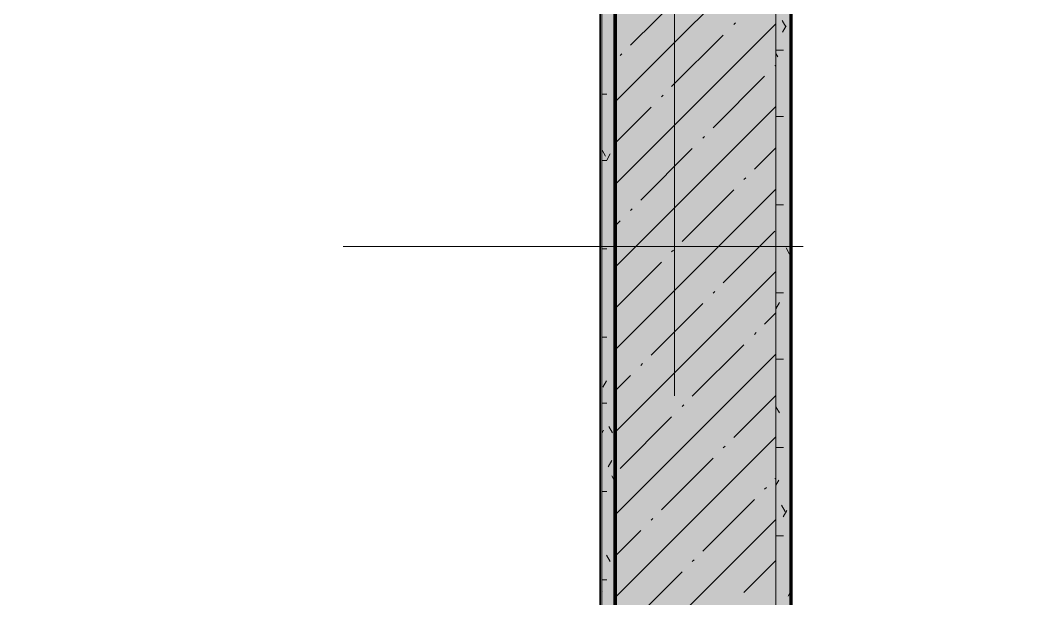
# Model space of a CAD drawing. Header units: millimetres. Extents: x -3817 to 677485, y -22715 to 103890.
# Drawn here: x 433586 to 434994, y 5033 to 5831 of the extents above; entities that cross this region are included whole.
import ezdxf

# ---------------------------------------------------------------- set-up
doc = ezdxf.new("R2010")
doc.units = ezdxf.units.MM
doc.layers.add('PDF _Геометрия', color=7, linetype='Continuous', true_color=0x1d1d1d)
doc.layers.add('PDF _Сплошная заливка', color=7, linetype='Continuous', true_color=0xffffff)

msp = doc.modelspace()

# ---------------------------------------------------------------- hatches: boundary and pattern name
at = {"layer": 'PDF _Сплошная заливка', "transparency": 33554559}
msp.add_hatch(color=256, dxfattribs=at).paths.add_polyline_path([(434608.6, 4319), (434628.6, 4319), (434628.6, 12519), (434408.6, 12519), (434408.6, 4319)])

# ---------------------------------------------------------------- linework, layer by layer
at = {"layer": 'PDF _Геометрия', "color": 7, "lineweight": 9}
for points in [[(434408.6, 12319), (434408.6, 4319), (434408.6, 12319), (434388.6, 12319), (432373.6, 12319), (434388.6, 12319), (434408.6, 12319), (434408.6, 12519), (433388.6, 12519), (434408.6, 12519)], [(434628.6, 11299), (434628.6, 4319), (434608.6, 4319), (434628.6, 4319), (434628.6, 11299), (434628.6, 11319), (434873.6, 11319), (434628.6, 11319), (434628.6, 11519)], [(434648.6, 4319), (434648.6, 11298)]]:
    msp.add_lwpolyline(points, dxfattribs=at)
at = {"layer": 'PDF _Геометрия', "color": 171, "lineweight": 70, "true_color": 0x8080ff}
msp.add_lwpolyline([(434406.6, 12309), (434406.6, 2089.5), (434407.6, 2089.5), (434407.6, 12309)], close=True, dxfattribs=at)
at = {"layer": 'PDF _Геометрия', "color": 9, "lineweight": 9, "true_color": 0xc0c0c0}
for points in [[(434388.6, 12298), (434388.6, 1994), (434408.6, 1994), (434408.6, 2044), (434408.6, 2056.5), (434408.6, 2069), (434408.6, 4319), (434608.6, 4319), (434608.6, 2069), (434648.6, 2069)], [(434385.6, 5833), (434385.6, 5797.4), (434385.6, 5768.3), (434385.6, 5636.4), (434385.6, 5515.2), (434385.6, 5404.5), (434385.6, 5304.4), (434385.6, 5214.8), (434385.6, 5304.4), (434385.6, 5404.5), (434385.6, 5515.2), (434385.6, 5636.4), (434385.6, 5768.3), (434385.6, 5803.4), (434385.6, 5844.2)], [(434386.6, 5844.2), (434386.6, 5803.4), (434386.6, 5768.3), (434386.6, 5636.4), (434386.6, 5515.2), (434386.6, 5404.5), (434386.6, 5304.4), (434386.6, 5214.8), (434386.6, 5304.4), (434386.6, 5404.5), (434386.6, 5515.2), (434386.6, 5636.4), (434386.6, 5768.3), (434386.6, 5797.4), (434386.6, 5833)], [(434385.6, 4981.1), (434385.6, 5201.2), (434385.6, 5421.4), (434385.6, 5641.7), (434385.6, 5681.3), (434385.6, 5711.4), (434385.6, 5735.1), (434385.6, 5754.7), (434385.6, 5772.2), (434385.6, 5789), (434385.6, 5806.6), (434385.6, 5824.7), (434385.6, 5842.6)], [(434386.6, 5842.6), (434386.6, 5824.7), (434386.6, 5806.6), (434386.6, 5789), (434386.6, 5772.2), (434386.6, 5754.7), (434386.6, 5735.1), (434386.6, 5711.4), (434386.6, 5681.3), (434386.6, 5641.7), (434386.6, 5421.4), (434386.6, 5201.2), (434386.6, 4981.1)], [(434385.6, 5702), (434385.6, 5692.6), (434385.6, 5683.1), (434385.6, 5673.9), (434385.6, 5665.1), (434385.6, 5656.7), (434385.6, 5648.8), (434385.6, 5641.1), (434385.6, 5633.7), (434385.6, 5626.3), (434385.6, 5619), (434385.6, 5611.7), (434385.6, 5604.2), (434385.6, 5596.5), (434385.6, 5588.5), (434385.6, 5580.3), (434385.6, 5571.7), (434385.6, 5562.6), (434385.6, 5553.1), (434385.6, 5543.1), (434385.6, 5532.5), (434385.6, 5521.2), (434385.6, 5509.3), (434385.6, 5496.5), (434385.6, 5482.9), (434385.6, 5468.4), (434385.6, 5452.8), (434385.6, 5436.2), (434385.6, 5418.3), (434385.6, 5399.3), (434385.6, 5378.9), (434385.6, 5357.2), (434385.6, 5333.9), (434385.6, 5320.2), (434385.6, 5307.4), (434385.6, 5295.5), (434385.6, 5284.3), (434385.6, 5273.8), (434385.6, 5264), (434385.6, 5255), (434385.6, 5246.5), (434385.6, 5238.6), (434385.6, 5231.3), (434385.6, 5224.5), (434385.6, 5218.2), (434385.6, 5212.3), (434385.6, 5206.8), (434385.6, 5201.6), (434385.6, 5196.8), (434385.6, 5192.3), (434385.6, 5188), (434385.6, 5183.9), (434385.6, 5180), (434385.6, 5176.2), (434385.6, 5172.5), (434385.6, 5168.9), (434385.6, 5165.3), (434385.6, 5161.7), (434385.6, 5158.1), (434385.6, 5154.5), (434385.6, 5150.8), (434385.6, 5147), (434385.6, 5143.1), (434385.6, 5139), (434385.6, 5134.7), (434385.6, 5130.3), (434385.6, 5125.8), (434385.6, 5121.1), (434385.6, 5116.4), (434385.6, 5111.6), (434385.6, 5106.8), (434385.6, 5101.9), (434385.6, 5097.2), (434385.6, 5092.4), (434385.6, 5087.8)], [(434386.6, 5087.8), (434386.6, 5092.4), (434386.6, 5097.2), (434386.6, 5101.9), (434386.6, 5106.8), (434386.6, 5111.6), (434386.6, 5116.4), (434386.6, 5121.1), (434386.6, 5125.8), (434386.6, 5130.3), (434386.6, 5134.7), (434386.6, 5139), (434386.6, 5143.1), (434386.6, 5147), (434386.6, 5150.8), (434386.6, 5154.5), (434386.6, 5158.1), (434386.6, 5161.7), (434386.6, 5165.3), (434386.6, 5168.9), (434386.6, 5172.5), (434386.6, 5176.2), (434386.6, 5180), (434386.6, 5183.9), (434386.6, 5188), (434386.6, 5192.3), (434386.6, 5196.8), (434386.6, 5201.6), (434386.6, 5206.8), (434386.6, 5212.3), (434386.6, 5218.2), (434386.6, 5224.5), (434386.6, 5231.3), (434386.6, 5238.6), (434386.6, 5246.5), (434386.6, 5255), (434386.6, 5264), (434386.6, 5273.8), (434386.6, 5284.3), (434386.6, 5295.5), (434386.6, 5307.4), (434386.6, 5320.2), (434386.6, 5333.9), (434386.6, 5357.2), (434386.6, 5378.9), (434386.6, 5399.3), (434386.6, 5418.3), (434386.6, 5436.2), (434386.6, 5452.8), (434386.6, 5468.4), (434386.6, 5482.9), (434386.6, 5496.5), (434386.6, 5509.3), (434386.6, 5521.2), (434386.6, 5532.5), (434386.6, 5543.1), (434386.6, 5553.1), (434386.6, 5562.6), (434386.6, 5571.7), (434386.6, 5580.3), (434386.6, 5588.5), (434386.6, 5596.5), (434386.6, 5604.2), (434386.6, 5611.7), (434386.6, 5619), (434386.6, 5626.3), (434386.6, 5633.7), (434386.6, 5641.1), (434386.6, 5648.8), (434386.6, 5656.7), (434386.6, 5665.1), (434386.6, 5673.9), (434386.6, 5683.1), (434386.6, 5692.6), (434386.6, 5702)], [(434385.6, 5027), (434385.6, 5051.4), (434385.6, 5080.5), (434385.6, 5114.9), (434385.6, 5184.4), (434385.6, 5253.8), (434385.6, 5322.9), (434385.6, 5391.9), (434385.6, 5460.7), (434385.6, 5529.3), (434385.6, 5597.7), (434385.6, 5505.4), (434385.6, 5420.9), (434385.6, 5344.2), (434385.6, 5275.2), (434385.6, 5213.9)], [(434386.6, 5213.9), (434386.6, 5275.2), (434386.6, 5344.2), (434386.6, 5420.9), (434386.6, 5505.4), (434386.6, 5597.7), (434386.6, 5529.3), (434386.6, 5460.7), (434386.6, 5391.9), (434386.6, 5322.9), (434386.6, 5253.8), (434386.6, 5184.4), (434386.6, 5114.9), (434386.6, 5080.5), (434386.6, 5051.4), (434386.6, 5027)]]:
    msp.add_lwpolyline(points, dxfattribs=at)
for points in [[(434407.6, 12299), (434407.6, 2089.5), (434408.6, 2089.5), (434408.6, 12299)], [(434385.6, 5775.2), (434385.6, 5775.9), (434385.6, 5777.9), (434385.6, 5781.1), (434385.6, 5785.2), (434385.6, 5790.1), (434385.6, 5795.2), (434385.6, 5800.4), (434385.6, 5805.2), (434385.6, 5809.4), (434385.6, 5812.6), (434385.6, 5814.6), (434385.6, 5815.2), (434385.6, 5814.6), (434385.6, 5812.6), (434385.6, 5809.4), (434385.6, 5805.2), (434385.6, 5800.4), (434385.6, 5795.2), (434385.6, 5790.1), (434385.6, 5785.2), (434385.6, 5781.1), (434385.6, 5777.9), (434385.6, 5775.9)], [(434386.6, 5775.2), (434386.6, 5775.9), (434386.6, 5777.9), (434386.6, 5781.1), (434386.6, 5785.2), (434386.6, 5790.1), (434386.6, 5795.2), (434386.6, 5800.4), (434386.6, 5805.2), (434386.6, 5809.4), (434386.6, 5812.6), (434386.6, 5814.6), (434386.6, 5815.2), (434386.6, 5814.6), (434386.6, 5812.6), (434386.6, 5809.4), (434386.6, 5805.2), (434386.6, 5800.4), (434386.6, 5795.2), (434386.6, 5790.1), (434386.6, 5785.2), (434386.6, 5781.1), (434386.6, 5777.9), (434386.6, 5775.9)], [(434385.6, 5759), (434385.6, 5759.7), (434385.6, 5761.7), (434385.6, 5764.9), (434385.6, 5769), (434385.6, 5773.9), (434385.6, 5779), (434385.6, 5784.2), (434385.6, 5789), (434385.6, 5793.2), (434385.6, 5796.4), (434385.6, 5798.3), (434385.6, 5799), (434385.6, 5798.3), (434385.6, 5796.4), (434385.6, 5793.2), (434385.6, 5789), (434385.6, 5784.2), (434385.6, 5779), (434385.6, 5773.9), (434385.6, 5769), (434385.6, 5764.9), (434385.6, 5761.7), (434385.6, 5759.7)], [(434385.6, 5752.7), (434385.6, 5753.4), (434385.6, 5755.4), (434385.6, 5758.5), (434385.6, 5762.7), (434385.6, 5767.5), (434385.6, 5772.7), (434385.6, 5777.8), (434385.6, 5782.7), (434385.6, 5786.8), (434385.6, 5790), (434385.6, 5792), (434385.6, 5792.7), (434385.6, 5792), (434385.6, 5790), (434385.6, 5786.8), (434385.6, 5782.7), (434385.6, 5777.8), (434385.6, 5772.7), (434385.6, 5767.5), (434385.6, 5762.7), (434385.6, 5758.5), (434385.6, 5755.4), (434385.6, 5753.4)], [(434386.6, 5759), (434386.6, 5759.7), (434386.6, 5761.7), (434386.6, 5764.9), (434386.6, 5769), (434386.6, 5773.9), (434386.6, 5779), (434386.6, 5784.2), (434386.6, 5789), (434386.6, 5793.2), (434386.6, 5796.4), (434386.6, 5798.3), (434386.6, 5799), (434386.6, 5798.3), (434386.6, 5796.4), (434386.6, 5793.2), (434386.6, 5789), (434386.6, 5784.2), (434386.6, 5779), (434386.6, 5773.9), (434386.6, 5769), (434386.6, 5764.9), (434386.6, 5761.7), (434386.6, 5759.7)], [(434386.6, 5752.7), (434386.6, 5753.4), (434386.6, 5755.4), (434386.6, 5758.5), (434386.6, 5762.7), (434386.6, 5767.5), (434386.6, 5772.7), (434386.6, 5777.8), (434386.6, 5782.7), (434386.6, 5786.8), (434386.6, 5790), (434386.6, 5792), (434386.6, 5792.7), (434386.6, 5792), (434386.6, 5790), (434386.6, 5786.8), (434386.6, 5782.7), (434386.6, 5777.8), (434386.6, 5772.7), (434386.6, 5767.5), (434386.6, 5762.7), (434386.6, 5758.5), (434386.6, 5755.4), (434386.6, 5753.4)], [(434386.6, 5768.3), (434385.6, 5768.3)], [(434385.6, 5668.7), (434385.6, 5672.7), (434385.6, 5679.1), (434385.6, 5687.4), (434385.6, 5697), (434385.6, 5707.4), (434385.6, 5717.7), (434385.6, 5727.4), (434385.6, 5735.7), (434385.6, 5742), (434385.6, 5746), (434385.6, 5747.4), (434385.6, 5746), (434385.6, 5742), (434385.6, 5735.7), (434385.6, 5727.4), (434385.6, 5717.7), (434385.6, 5707.4), (434385.6, 5697), (434385.6, 5687.4), (434385.6, 5679.1), (434385.6, 5672.7)], [(434386.6, 5668.7), (434386.6, 5672.7), (434386.6, 5679.1), (434386.6, 5687.4), (434386.6, 5697), (434386.6, 5707.4), (434386.6, 5717.7), (434386.6, 5727.4), (434386.6, 5735.7), (434386.6, 5742), (434386.6, 5746), (434386.6, 5747.4), (434386.6, 5746), (434386.6, 5742), (434386.6, 5735.7), (434386.6, 5727.4), (434386.6, 5717.7), (434386.6, 5707.4), (434386.6, 5697), (434386.6, 5687.4), (434386.6, 5679.1), (434386.6, 5672.7)], [(434386.6, 5087.8), (434386.6, 5702), (434385.6, 5702), (434385.6, 5087.8)], [(434385.6, 5650.3), (434385.6, 5653.5), (434385.6, 5657.6), (434385.6, 5662.4), (434385.6, 5667.6), (434385.6, 5672.8), (434385.6, 5677.6), (434385.6, 5681.8), (434385.6, 5684.9), (434385.6, 5681.8), (434385.6, 5677.6), (434385.6, 5672.8), (434385.6, 5667.6), (434385.6, 5662.4), (434385.6, 5657.6), (434385.6, 5653.5)], [(434386.6, 5650.3), (434386.6, 5653.5), (434386.6, 5657.6), (434386.6, 5662.4), (434386.6, 5667.6), (434386.6, 5672.8), (434386.6, 5677.6), (434386.6, 5681.8), (434386.6, 5684.9), (434386.6, 5681.8), (434386.6, 5677.6), (434386.6, 5672.8), (434386.6, 5667.6), (434386.6, 5662.4), (434386.6, 5657.6), (434386.6, 5653.5)], [(434385.6, 5543.3), (434385.6, 5549.3), (434385.6, 5558.8), (434385.6, 5571.2), (434385.6, 5585.7), (434385.6, 5601.2), (434385.6, 5616.8), (434385.6, 5631.2), (434385.6, 5643.6), (434385.6, 5653.2), (434385.6, 5659.2), (434385.6, 5653.2), (434385.6, 5643.6), (434385.6, 5631.2), (434385.6, 5616.8), (434385.6, 5601.2), (434385.6, 5585.7), (434385.6, 5571.2), (434385.6, 5558.8), (434385.6, 5549.3)], [(434386.6, 5543.3), (434386.6, 5549.3), (434386.6, 5558.8), (434386.6, 5571.2), (434386.6, 5585.7), (434386.6, 5601.2), (434386.6, 5616.8), (434386.6, 5631.2), (434386.6, 5643.6), (434386.6, 5653.2), (434386.6, 5659.2), (434386.6, 5653.2), (434386.6, 5643.6), (434386.6, 5631.2), (434386.6, 5616.8), (434386.6, 5601.2), (434386.6, 5585.7), (434386.6, 5571.2), (434386.6, 5558.8), (434386.6, 5549.3)], [(434385.6, 5594.8), (434385.6, 5597.9), (434385.6, 5602.1), (434385.6, 5606.9), (434385.6, 5612.1), (434385.6, 5617.2), (434385.6, 5622.1), (434385.6, 5626.2), (434385.6, 5629.4), (434385.6, 5626.2), (434385.6, 5622.1), (434385.6, 5617.2), (434385.6, 5612.1), (434385.6, 5606.9), (434385.6, 5602.1), (434385.6, 5597.9)], [(434385.6, 5586.3), (434385.6, 5589.5), (434385.6, 5593.7), (434385.6, 5598.5), (434385.6, 5603.7), (434385.6, 5608.8), (434385.6, 5613.7), (434385.6, 5617.8), (434385.6, 5621), (434385.6, 5617.8), (434385.6, 5613.7), (434385.6, 5608.8), (434385.6, 5603.7), (434385.6, 5598.5), (434385.6, 5593.7), (434385.6, 5589.5)], [(434386.6, 5594.8), (434386.6, 5597.9), (434386.6, 5602.1), (434386.6, 5606.9), (434386.6, 5612.1), (434386.6, 5617.2), (434386.6, 5622.1), (434386.6, 5626.2), (434386.6, 5629.4), (434386.6, 5626.2), (434386.6, 5622.1), (434386.6, 5617.2), (434386.6, 5612.1), (434386.6, 5606.9), (434386.6, 5602.1), (434386.6, 5597.9)], [(434386.6, 5586.3), (434386.6, 5589.5), (434386.6, 5593.7), (434386.6, 5598.5), (434386.6, 5603.7), (434386.6, 5608.8), (434386.6, 5613.7), (434386.6, 5617.8), (434386.6, 5621), (434386.6, 5617.8), (434386.6, 5613.7), (434386.6, 5608.8), (434386.6, 5603.7), (434386.6, 5598.5), (434386.6, 5593.7), (434386.6, 5589.5)], [(434385.6, 5560.8), (434385.6, 5564), (434385.6, 5568.2), (434385.6, 5573), (434385.6, 5578.2), (434385.6, 5583.3), (434385.6, 5588.2), (434385.6, 5592.3), (434385.6, 5595.5), (434385.6, 5592.3), (434385.6, 5588.2), (434385.6, 5583.3), (434385.6, 5578.2), (434385.6, 5573), (434385.6, 5568.2), (434385.6, 5564)], [(434386.6, 5560.8), (434386.6, 5564), (434386.6, 5568.2), (434386.6, 5573), (434386.6, 5578.2), (434386.6, 5583.3), (434386.6, 5588.2), (434386.6, 5592.3), (434386.6, 5595.5), (434386.6, 5592.3), (434386.6, 5588.2), (434386.6, 5583.3), (434386.6, 5578.2), (434386.6, 5573), (434386.6, 5568.2), (434386.6, 5564)], [(434385.6, 5490.9), (434385.6, 5494), (434385.6, 5498.2), (434385.6, 5503), (434385.6, 5508.2), (434385.6, 5513.4), (434385.6, 5518.2), (434385.6, 5522.3), (434385.6, 5525.5), (434385.6, 5522.3), (434385.6, 5518.2), (434385.6, 5513.4), (434385.6, 5508.2), (434385.6, 5503), (434385.6, 5498.2), (434385.6, 5494)], [(434385.6, 5443.7), (434385.6, 5447.7), (434385.6, 5454), (434385.6, 5462.3), (434385.6, 5471.9), (434385.6, 5482.3), (434385.6, 5492.7), (434385.6, 5502.3), (434385.6, 5510.6), (434385.6, 5516.9), (434385.6, 5520.9), (434385.6, 5516.9), (434385.6, 5510.6), (434385.6, 5502.3), (434385.6, 5492.7), (434385.6, 5482.3), (434385.6, 5471.9), (434385.6, 5462.3), (434385.6, 5454), (434385.6, 5447.7)], [(434386.6, 5490.9), (434386.6, 5494), (434386.6, 5498.2), (434386.6, 5503), (434386.6, 5508.2), (434386.6, 5513.4), (434386.6, 5518.2), (434386.6, 5522.3), (434386.6, 5525.5), (434386.6, 5522.3), (434386.6, 5518.2), (434386.6, 5513.4), (434386.6, 5508.2), (434386.6, 5503), (434386.6, 5498.2), (434386.6, 5494)], [(434386.6, 5443.7), (434386.6, 5447.7), (434386.6, 5454), (434386.6, 5462.3), (434386.6, 5471.9), (434386.6, 5482.3), (434386.6, 5492.7), (434386.6, 5502.3), (434386.6, 5510.6), (434386.6, 5516.9), (434386.6, 5520.9), (434386.6, 5516.9), (434386.6, 5510.6), (434386.6, 5502.3), (434386.6, 5492.7), (434386.6, 5482.3), (434386.6, 5471.9), (434386.6, 5462.3), (434386.6, 5454), (434386.6, 5447.7)], [(434385.6, 5430.8), (434385.6, 5434), (434385.6, 5438.1), (434385.6, 5442.9), (434385.6, 5448.1), (434385.6, 5453.3), (434385.6, 5458.1), (434385.6, 5462.2), (434385.6, 5465.4), (434385.6, 5462.2), (434385.6, 5458.1), (434385.6, 5453.3), (434385.6, 5448.1), (434385.6, 5442.9), (434385.6, 5438.1), (434385.6, 5434)], [(434386.6, 5430.8), (434386.6, 5434), (434386.6, 5438.1), (434386.6, 5442.9), (434386.6, 5448.1), (434386.6, 5453.3), (434386.6, 5458.1), (434386.6, 5462.2), (434386.6, 5465.4), (434386.6, 5462.2), (434386.6, 5458.1), (434386.6, 5453.3), (434386.6, 5448.1), (434386.6, 5442.9), (434386.6, 5438.1), (434386.6, 5434)]]:
    msp.add_lwpolyline(points, close=True, dxfattribs=at)
at = {"layer": 'PDF _Геометрия', "color": 231, "lineweight": 9, "true_color": 0xff80c0}
msp.add_lwpolyline([(434649.6, 11298), (434648.6, 11298), (434648.6, 4319)], dxfattribs=at)
at = {"layer": 'PDF _Геометрия', "color": 231, "lineweight": 70, "true_color": 0xff80c0}
msp.add_lwpolyline([(436928.6, 2440), (436609.1, 2440), (436608.1, 2440), (436608.1, 2090), (434649.6, 2090), (434649.6, 11298)], dxfattribs=at)
at = {"layer": 'PDF _Геометрия', "color": 253, "lineweight": 9, "true_color": 0xaaaaaa}
for points in [[(434488.6, 5312.5), (434488.6, 5947.5)], [(434031.5, 5519), (434666.5, 5519)]]:
    msp.add_lwpolyline(points, dxfattribs=at)
at = {"layer": 'PDF _Геометрия', "lineweight": 9}
for points in [[(434408.6, 5720.4), (434628.6, 5940.4)], [(434427.9, 5796.7), (434499.2, 5868)], [(434408.6, 5606.3), (434628.6, 5826.3)], [(434570.5, 5825.2), (434572.8, 5827.6)], [(434484.9, 5739.7), (434556.2, 5810.9)], [(434413.7, 5782.4), (434416, 5784.8)], [(434627.5, 5768.2), (434628.6, 5769.3)], [(434542, 5682.6), (434613.2, 5753.9)], [(434470.7, 5725.4), (434473, 5727.8)], [(434408.6, 5492.3), (434628.6, 5712.3)], [(434408.6, 5663.4), (434456.4, 5711.1)], [(434527.7, 5668.4), (434530.1, 5670.7)], [(434442.2, 5582.8), (434513.4, 5654.1)], [(434599, 5625.6), (434628.6, 5655.3)], [(434584.7, 5611.3), (434587.1, 5613.7)], [(434408.6, 5378.2), (434628.6, 5598.2)], [(434499.2, 5525.8), (434570.5, 5597.1)], [(434427.9, 5568.6), (434430.3, 5571)], [(434408.6, 5549.3), (434413.7, 5554.3)], [(434556.2, 5468.8), (434627.5, 5540.1)], [(434484.9, 5511.6), (434487.3, 5513.9)], [(434408.6, 5435.3), (434470.7, 5497.3)], [(434408.6, 5264.2), (434628.6, 5484.2)], [(434542, 5454.5), (434544.3, 5456.9)], [(434456.4, 5369), (434527.7, 5440.3)], [(434613.2, 5411.8), (434628.6, 5427.2)], [(434599, 5397.5), (434601.4, 5399.9)], [(434513.4, 5312), (434584.7, 5383.2)], [(434408.6, 5150.1), (434628.6, 5370.1)], [(434442.2, 5354.7), (434444.5, 5357.1)], [(434408.6, 5321.2), (434427.9, 5340.5)], [(434570.5, 5254.9), (434628.6, 5313.1)], [(434499.2, 5297.7), (434501.6, 5300.1)], [(434413.7, 5212.2), (434484.9, 5283.5)], [(434408.6, 5036.1), (434628.6, 5256.1)], [(434556.2, 5240.7), (434558.6, 5243.1)], [(434470.7, 5155.2), (434542, 5226.4)], [(434627.5, 5197.9), (434628.6, 5199.1)], [(434613.2, 5183.7), (434615.6, 5186)], [(434527.7, 5098.1), (434599, 5169.4)], [(434408.6, 4922), (434628.6, 5142)], [(434456.4, 5140.9), (434458.8, 5143.3)], [(434408.6, 5093.1), (434442.2, 5126.6)], [(434513.4, 5083.9), (434515.8, 5086.2)], [(434584.7, 5041.1), (434628.6, 5085)], [(434427.9, 4998.3), (434499.2, 5069.6)]]:
    msp.add_lwpolyline(points, dxfattribs=at)
at = {"layer": 'PDF _Геометрия', "color": 253, "lineweight": 9, "true_color": 0x9b9b9b}
for points in [[(434642.5, 5822.2), (434637.5, 5830.9)], [(434643, 5823.5), (434637.9, 5814.8)], [(434629.2, 5790), (434639.3, 5790)], [(434631.4, 5780.6), (434628.6, 5785.3)], [(434388.6, 5729), (434395.4, 5729)], [(434629.2, 5698.5), (434639.3, 5698.5)], [(434393.8, 5643.4), (434388.8, 5652.1)], [(434400.2, 5646.9), (434395.2, 5638.2)], [(434388.6, 5637.6), (434395.4, 5637.6)], [(434408.6, 5600.5), (434406.4, 5596.6)], [(434629.2, 5576.6), (434639.3, 5576.6)], [(434388.6, 5515.6), (434395.4, 5515.6)], [(434647.7, 5508.4), (434642.7, 5517.2)], [(434629.2, 5454.7), (434639.3, 5454.7)], [(434633.7, 5441.7), (434628.7, 5433)], [(434388.6, 5393.7), (434395.4, 5393.7)], [(434629.2, 5363.2), (434639.3, 5363.2)], [(434395, 5333.2), (434390, 5324.4)], [(434388.6, 5302.3), (434395.4, 5302.3)], [(434633.6, 5289.1), (434628.6, 5297.6)], [(434403.1, 5261.6), (434398, 5270.3)], [(434391, 5265.1), (434388.6, 5261.1)], [(434629.2, 5241.3), (434639.3, 5241.3)], [(434402.1, 5223.5), (434397.1, 5214.8)], [(434407.1, 5193.6), (434402.1, 5202.3)], [(434632.6, 5196), (434628.6, 5189.1)], [(434388.6, 5180.4), (434395.4, 5180.4)], [(434641.7, 5153), (434636.7, 5161.8)], [(434643.8, 5154.4), (434638.7, 5145.7)], [(434408.6, 5130), (434406.2, 5134.3)], [(434629.2, 5119.4), (434639.3, 5119.4)], [(434400.1, 5083.9), (434395, 5092.6)], [(434388.6, 5058.4), (434395.4, 5058.4)], [(434388.9, 5042.3), (434388.6, 5042.8)], [(434648.6, 5040.9), (434645.8, 5036)]]:
    msp.add_lwpolyline(points, dxfattribs=at)
at = {"layer": 'PDF _Сплошная заливка', "lineweight": 35, "transparency": 33554559}
for points in [[(434408.6, 2069), (434408.6, 12319), (434388.6, 2069), (434388.6, 12319)], [(434648.6, 4319), (434648.6, 11299), (434628.6, 4319), (434628.6, 11299)]]:
    msp.add_solid(points, dxfattribs=at)

doc.saveas('drawing.dxf')
